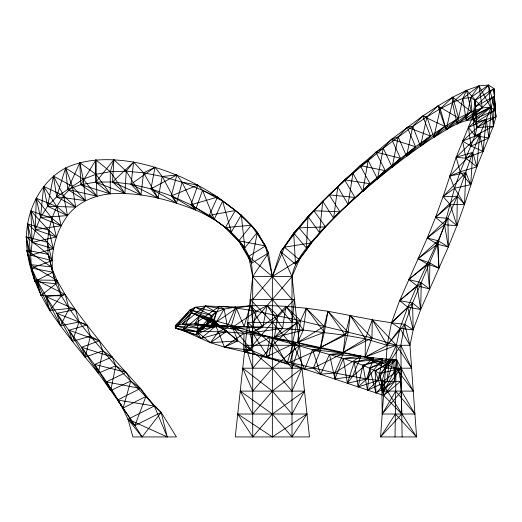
<?xml version="1.0" encoding="UTF-8"?>
<svg xmlns="http://www.w3.org/2000/svg" width="522" height="522" viewBox="0 0 522 522"><rect width="100%" height="100%" fill="white"/><g stroke="black" fill="none" stroke-linecap="round" stroke-linejoin="round"><path stroke-width="0.78" d="M395.03 436.934L396.335 345.277L399.956 328.371L407.754 307.138L417.045 285.762L438.043 240.733L457.279 196.22L472.743 152.391L491.359 106.553L494.412 96.094L493.89 88.531L488.514 85.066L478.955 85.882L466.629 90.254L452.731 97.183L437.971 105.933L422.729 116.047L391.578 139.263L360.219 165.624L344.624 179.862L322.759 201.257L307.987 216.539L293.729 233.047L280.64 251.676L272.36 276.536L272.36 436.934L306.982 414.018L237.738 414.018L252.707 436.934L272.36 414.018L304.483 391.108L240.231 391.108L252.707 414.018L272.36 391.108L301.99 368.193L242.73 368.193L252.707 391.108L272.36 368.193L299.491 345.277L245.223 345.277L252.707 368.193L272.36 345.277L296.998 322.361L247.722 322.361L252.707 345.277L272.36 322.361L294.506 299.445L250.214 299.445L252.707 322.361L292.007 276.536L299.341 259.695L311.66 242.795L325.48 226.894L340.005 211.808L370.052 183.718L385.275 170.661L415.584 146.708L430.441 136.007L444.881 126.402L458.642 118.187L471.32 111.799L482.263 107.878L490.556 107.18L495.254 110.227L495.9 116.908L493.355 126.35L476.808 166.896L464.534 204.363L456.9 225.661L448.326 246.939L420.693 309.52L413.183 329.871L409.946 345.277L416.582 436.934L380.558 436.934L387.187 345.277L391.48 322.798L399.637 300.639L427.224 238.032L435.55 217.354L443.1 196.572L456.137 157.311L472.984 115.988L475.535 106.749L475.04 100.381L488.514 85.066L495.254 110.227L476.403 122.083L477.023 127.564L474.981 135.779L460.208 171.816L454.597 188.201L444.509 224.747L437.508 244.237L412.569 303.021L404.707 324.299L400.805 345.277L402.11 436.934M365.146 357.081L365.459 338.843L372.284 319.738L391.48 322.798L404.707 324.299L413.183 329.871L412.569 303.021L399.637 300.639L417.045 285.762L429.534 288.96L429.841 262.938L418.102 258.677L438.043 240.733L448.326 246.939L447.941 218.268L435.55 217.354L457.279 196.22L464.534 204.363L450.356 204.709L435.55 217.354L444.509 224.747L456.9 225.661L457.279 196.22L443.1 196.572L450.356 204.709L456.9 225.661L447.941 218.268L427.224 238.032L437.508 244.237L448.326 246.939L444.509 224.747L427.224 238.032L438.043 240.733L438.924 268.164L427.185 263.91L418.102 258.677L437.508 244.237L438.924 268.164L429.841 262.938L408.726 279.492L417.045 285.762L420.693 309.52L407.754 307.138L399.637 300.639L421.215 282.689L429.534 288.96L427.185 263.91L408.726 279.492L421.215 282.689L420.693 309.52L412.569 303.021L391.48 322.798L399.956 328.371L409.946 345.277L387.187 345.277L365.459 338.843L345.225 335.241L303.302 330.061L262.703 327.098L211.11 325.552L194.739 323.921L182.387 324.058L175.307 325.702L175.294 328.129L196.109 334.83L201.035 338.51L210.477 342.713L224.434 347.13L334.772 372.956L366.659 379.018L387.115 381.36L400.681 381.288L401.131 368.193L396.622 359.482C371.142 358.986 346.066 353.733 321.232 348.428C287.335 340.82 253.307 332.22 218.366 331.777C204.037 331.183 189.062 333.016 175.294 328.129L190.262 309.69L195.385 307.249L205.472 305.983L235.781 307.021L250.266 305.794L267.114 305.527L285.912 306.31L306.31 308.234L327.914 311.262L372.284 319.738L396.335 345.277L411.604 368.193L385.53 368.193L365.146 357.081L251.845 332.814L230.476 328.658L211.11 325.552L219.488 306.27L236.649 308.078L256.25 311.243L300.515 320.723L371.971 337.975L396.335 345.277L385.53 368.193L381.765 382.358L382.215 414.018L414.925 414.018L401.457 391.108L400.681 381.288L396.622 359.482L375.161 370.842L362.894 365.204L343.352 358.49L272.497 338.347L231.781 325.487L199.228 316.202L191.411 312.763L190.262 309.69L175.307 325.702L196.696 331.587C211.358 324.632 228.342 326.831 244.094 326.374L250.266 305.794L256.25 311.243L251.845 332.814L282.611 328.338L285.912 306.31L300.515 320.723L297.507 342.549L324.325 332.331L327.914 311.262L348.2 332.292L343.241 352.317L371.971 337.975L372.284 319.738L387.187 345.277L365.146 357.081L396.009 368.193L413.261 391.108L383.872 391.108L379.664 373.608L375.161 370.842L393.777 359.371L394.567 381.569L383.716 395.415C337.225 380.225 291.185 363.286 243.637 351.639L244.042 333.264L231.781 325.487L218.366 331.777L210.477 342.713L196.938 331.594L199.228 316.202L226.698 331.359L237.849 340.846L251.591 350.314L268.536 357.824L272.497 338.347L251.995 331.94L244.042 333.264L224.434 347.13L218.366 331.777L213.159 320.234L196.938 331.594L201.035 338.51L226.698 331.359L213.159 320.234L237.849 340.846L224.434 347.13L251.591 350.314L251.995 331.94L268.536 357.824L266.187 356.774L270.148 337.297L243.637 351.639L251.591 350.314L231.781 325.487L237.849 340.846L210.477 342.713L226.698 331.359L217.576 324.364L212.226 319.464L190.262 309.69L211.645 315.575L215.834 312.097L224.127 309.154L235.781 307.021L236.649 308.078L230.476 328.658L262.703 327.098L267.114 305.527L277.711 315.556L274.409 337.577L303.302 330.061L306.31 308.234L324.182 326.42L320.593 347.489L345.225 335.241L350.184 315.21L371.971 337.975L365.146 357.081L396.335 345.277M292.007 299.445L272.36 276.536L268.491 252.922L265.541 245.934L257.313 232.27L241.301 214.999L217.511 197.094L202.51 190.308L182.1 182.217L162.231 176.475L143.596 172.815L126.239 171.196L110.318 171.673L95.95 174.302L83.266 179.177L72.427 186.4L63.619 195.724L56.826 206.536L51.946 218.235L48.853 230.293L47.482 242.247L48.115 254.286L55.887 283.779L61.355 295.817L69.126 308.482L79.011 322.009L90.404 336.194L115.773 365.772L161.181 412.406L142.088 436.934C128.49 415.016 113.339 394.13 98.312 373.178C81.484 352.781 64.526 332.403 49.773 310.42C31.646 281.456 19.399 244.629 30.909 210.921C36.938 193.075 48.696 176.925 65.596 168.058C86.789 158.022 110.984 158.349 133.652 162.107C163.667 167.862 192.135 180.155 217.511 197.094C231.983 207.436 246.358 218.079 257.313 232.27L251.565 263.336L252.707 276.536L235.246 436.934L309.474 436.934L292.007 276.536L280.64 251.676L307.987 216.539L329.173 194.863L352.963 173.278L383.252 148.215L412.778 126.317L426.892 116.869L440.248 108.772L452.45 102.429L462.883 98.456L470.7 97.601L488.514 85.066L490.556 107.18L472.743 119.714C458.166 120.699 446.088 130.383 433.802 137.338C414.246 150.095 395.624 164.215 377.53 178.961C357.205 195.75 337.571 213.426 319.536 232.681C308.58 245.927 294.891 258.821 292.007 276.536L292.007 436.934L272.36 414.018L240.231 391.108M294.506 299.445L292.007 322.361L252.707 276.536L248.616 256.348L238.756 240.831L225.373 227.546L209.152 215.423L190.902 204.794L171.281 195.848L150.943 188.853L131.002 184.175L112.55 181.95L95.794 182.119L80.838 184.638L67.756 189.506L56.657 196.781L47.58 206.288L40.514 217.446L35.385 229.66L32.11 242.404L30.687 255.206L31.477 268.112L34.876 281.508L55.887 283.779L56.924 280.275L51.195 266.866L26.772 250.227L34.876 281.508L52.82 272.171C50.282 252.348 55.874 231.781 67.534 215.619C77.693 202.314 93.862 195.456 110.194 193.845C139.459 191.763 168.475 199.443 195.535 209.994C219.481 220.545 243.467 237.21 251.565 263.336L268.491 252.922L257.313 232.27L244.825 247.833L225.373 227.546L235.344 210.51L222.574 201.1L202.51 190.308L197.877 185.108L182.1 182.217L176.834 174.994L162.231 176.475L155.021 167.21L143.596 172.815L140.953 194.882L112.55 181.95L113.894 159.719L126.239 171.196L140.953 194.882L131.002 184.175L133.652 162.107L143.596 172.815L158.146 198.119L162.231 176.475L176.547 203.078L182.1 182.217L195.535 209.994L202.51 190.308L214.209 219.429L222.574 201.1L231.331 232.029L241.301 214.999L244.825 247.833L238.756 240.831L251.239 225.269L235.344 210.51L209.152 215.423L217.511 197.094L190.902 204.794L195.535 209.994L171.281 195.848L176.834 174.994L150.943 188.853L158.146 198.119L131.002 184.175L155.021 167.21L150.943 188.853L176.547 203.078L171.281 195.848L197.877 185.108L190.902 204.794L214.209 219.429L209.152 215.423L231.331 232.029L225.373 227.546L251.239 225.269L265.541 245.934L272.36 276.536L252.707 299.445M296.998 322.361L292.007 345.277L272.36 322.361L250.214 299.445M299.491 345.277L292.007 368.193L272.36 345.277L247.722 322.361M248.616 256.348L251.565 263.336L238.756 240.831L265.541 245.934L248.616 256.348L272.36 276.536L284.503 247.2L293.729 233.047L298.989 227.853L322.759 201.257L344.624 179.862L352.963 173.278L360.219 165.624L368.147 160.385L375.892 152.085L383.252 148.215L391.578 139.263L398.175 136.823L407.219 127.218L412.778 126.317L422.729 116.047L426.892 116.869L437.971 105.933L458.642 118.187L446.166 129.776L440.248 108.772L437.971 105.933L444.881 126.402L433.802 137.338L426.892 116.869L420.491 146.277L444.881 126.402L422.729 116.047L430.441 136.007L420.491 146.277L412.778 126.317L406.534 156.313L430.441 136.007L407.219 127.218L415.584 146.708L406.534 156.313L398.175 136.823L392.159 167.249L415.584 146.708L391.578 139.263L400.485 158.303L392.159 167.249L383.252 148.215L377.53 178.961L400.485 158.303L375.892 152.085L385.275 170.661L377.53 178.961L368.147 160.385L362.797 191.372L352.963 173.278L348.096 204.448L337.799 186.883L333.591 218.203L322.759 201.257L319.536 232.681L307.987 216.539L306.401 247.996L293.729 233.047L295.478 264.171L280.64 251.676M301.99 368.193L292.007 391.108L272.36 368.193L245.223 345.277M396.009 368.193L383.872 391.108L401.131 368.193L413.261 391.108M304.483 391.108L292.007 414.018L272.36 391.108L242.73 368.193M292.007 436.934L306.982 414.018M385.53 368.193L400.805 345.277L411.604 368.193M252.707 436.934L252.707 276.536L268.491 252.922M401.457 391.108L382.215 414.018L395.683 391.108L414.925 414.018M299.341 259.695L295.478 264.171L311.66 242.795L298.989 227.853L325.48 226.894L313.931 210.751L340.005 211.808L329.173 194.863L354.921 197.433L344.624 179.862L370.052 183.718L362.797 191.372L385.275 170.661L360.219 165.624L370.052 183.718L348.096 204.448L354.921 197.433L333.591 218.203L340.005 211.808L319.536 232.681L325.48 226.894L306.401 247.996L311.66 242.795L284.503 247.2L299.341 259.695L272.36 276.536M401.783 414.018L380.558 436.934L395.356 414.018L416.582 436.934L381.765 382.358L401.131 368.193L379.664 373.608L383.716 395.415L401.783 414.018L400.681 381.288L383.716 395.415L375.161 370.842L375.951 393.046L394.567 381.569L396.622 359.482L379.664 373.608M391.48 322.798L407.754 307.138L413.183 329.871L399.956 328.371L387.187 345.277L404.707 324.299L409.946 345.277M199.228 316.202L182.693 330.354L201.035 338.51L217.576 324.364L191.411 312.763L175.294 328.129L196.696 331.587L212.226 319.464L211.645 315.575L195.385 307.249L175.307 325.702L202.836 328.906L215.834 312.097L205.472 305.983L182.387 324.058L202.836 328.906L211.645 315.575L196.696 331.587L196.109 334.83L182.693 330.354L191.411 312.763L212.226 319.464L196.109 334.83L217.576 324.364M252.707 276.536L292.007 276.536M167.255 436.934L128.014 419.218C102.051 363.482 53.048 321.865 30.185 264.589L51.195 266.866L55.887 283.779L41.049 295.609L30.185 264.589L56.924 280.275L65.165 294.571L75.429 309.585L86.959 325.056L112.145 356.989L140.418 388.446L154.31 406.025L161.181 412.406L176.443 436.934L132.901 436.934L128.014 419.218L154.31 406.025L167.255 436.934L161.181 412.406L134.885 425.6L128.014 419.218L142.088 436.934M237.738 414.018L272.36 436.934M381.765 382.358L383.716 395.415M95.917 159.941L95.794 182.119L110.194 193.845L110.318 171.673L113.894 159.719L95.794 182.119L124.902 193.421L126.239 171.196L133.652 162.107L112.55 181.95L124.902 193.421L110.318 171.673L95.917 159.941L80.838 184.638L96.988 196.226L95.95 174.302L95.917 159.941M36.214 198.236L35.385 229.66L56.415 236.975L51.946 218.235L36.214 198.236L56.826 206.536L67.534 215.619L40.514 217.446L36.214 198.236M494.412 96.094L493.355 126.35L474.981 135.779L468.449 127.479L491.359 106.553L493.355 126.35L477.023 127.564L472.984 115.988L494.412 96.094L495.9 116.908L477.023 127.564L475.535 106.749L493.89 88.531L495.9 116.908L476.403 122.083L472.743 119.714L470.7 97.601L478.955 85.882L490.556 107.18L466.192 120.451L462.883 98.456L466.629 90.254L482.263 107.878L466.192 120.451L470.7 97.601L475.04 100.381L476.403 122.083L475.535 106.749L494.412 96.094M465.807 172.541L464.534 204.363L454.597 188.201L449.683 176.09L472.743 152.391L476.808 166.896L460.208 171.816L449.683 176.09L465.807 172.541L470.713 184.651L454.597 188.201L443.1 196.572L465.807 172.541M452.731 97.183L452.45 102.429L446.166 129.776L471.32 111.799L466.629 90.254L452.45 102.429L457.148 123.975L482.263 107.878L478.955 85.882L462.883 98.456L457.148 123.975L471.32 111.799L452.731 97.183L440.248 108.772L433.802 137.338L458.642 118.187L452.731 97.183M472.743 152.391L470.713 184.651L460.208 171.816L456.137 157.311L479.783 134.278L483.065 151.373L465.918 158.199L456.137 157.311L472.743 152.391M491.359 106.553L488.814 137.906L471.053 146.114L462.629 141.103L486.204 119.27L488.814 137.906L474.981 135.779L472.984 115.988L491.359 106.553M479.783 134.278L476.808 166.896L465.918 158.199L462.629 141.103L479.783 134.278M369.693 368.088L367.527 390.228L387.115 381.36L393.777 359.371L369.693 368.088L375.951 393.046L387.115 381.36L389.288 359.214L362.894 365.204L358.112 386.959L377.98 380.551L389.288 359.214L369.693 368.088M486.204 119.27L483.065 151.373L471.053 146.114L468.449 127.479L486.204 119.27M43.665 186.4L40.514 217.446L61.133 225.745L56.826 206.536L43.665 186.4L63.619 195.724L75.631 207.097L47.58 206.288L43.665 186.4M345.225 335.241L343.241 352.317L365.459 338.843L350.184 315.21L348.2 332.292L320.593 347.489L324.325 332.331L306.31 308.234L300.515 320.723L274.409 337.577L282.611 328.338L267.114 305.527L256.25 311.243L230.476 328.658L244.094 326.374L235.781 307.021L227.409 326.302L211.11 325.552L236.649 308.078L250.266 305.794L262.703 327.098L251.845 332.814L277.711 315.556L285.912 306.31L303.302 330.061L297.507 342.549L324.182 326.42L327.914 311.262L345.225 335.241M475.04 100.381L472.743 119.714L495.254 110.227L493.89 88.531L475.04 100.381M215.834 312.097L213.394 327.098L182.387 324.058L195.385 307.249L215.834 312.097M53.453 176.084L47.58 206.288L67.534 215.619L63.619 195.724L53.453 176.084L72.427 186.4L85.425 200.624L56.657 196.781L53.453 176.084M102.769 350.81L98.312 373.178L115.773 365.772L126.265 372.369L130.722 381.034L140.418 388.446L145.912 396.446L154.31 406.025L117.633 400.041L134.885 425.6L145.912 396.446L123.127 408.041L117.633 400.041L140.418 388.446L106.273 381.863L110.729 390.528L130.722 381.034L123.127 408.041L106.273 381.863L126.265 372.369L94.684 364.395L98.312 373.178L81.667 347.234L99.297 340.859L102.769 350.81L112.145 356.989L115.773 365.772L110.729 390.528L94.684 364.395L112.145 356.989L81.667 347.234L85.138 357.185L102.769 350.81M382.763 358.797L377.98 380.551L367.527 390.228L362.894 365.204L382.763 358.797L366.659 379.018L358.112 386.959L354.294 362.059L373.602 357.883L366.659 379.018L347.358 383.194L343.352 358.49L360.917 356.134L352.487 376.564L347.358 383.194L354.294 362.059L382.763 358.797M90.404 336.194L85.138 357.185L68.982 330.23L86.959 325.056L90.404 336.194L99.297 340.859L68.982 330.23L72.427 341.368L90.404 336.194M293.018 344.259L286.937 363.958L266.187 356.774L295.994 342.732L289.912 362.438L286.937 363.958L272.497 338.347L295.994 342.732L293.018 344.259L304.678 369.269L313.396 368.088L343.606 353.1L334.772 372.956L334.922 378.92L352.487 376.564L373.602 357.883L343.352 358.49L334.922 378.92L329.493 354.36L343.606 353.1L312.515 349.609L304.678 369.269L289.912 362.438L321.232 348.428L313.396 368.088L320.658 374.209L334.772 372.956L360.917 356.134L329.493 354.36L320.658 374.209L312.515 349.609L321.232 348.428L293.018 344.259M65.596 168.058L56.657 196.781L75.631 207.097L72.427 186.4L65.596 168.058L83.266 179.177L96.988 196.226L67.756 189.506L65.596 168.058M79.011 322.009L72.427 341.368L56.898 313.33L75.429 309.585L79.011 322.009L86.959 325.056L56.898 313.33L60.48 325.748L79.011 322.009M79.801 162.714L67.756 189.506L85.425 200.624L83.266 179.177L79.801 162.714L95.95 174.302L110.194 193.845L80.838 184.638L79.801 162.714M69.126 308.482L60.48 325.748L45.819 296.509L65.165 294.571L69.126 308.482L75.429 309.585L45.819 296.509L49.773 310.42L69.126 308.482M205.472 305.983L194.739 323.921L213.394 327.098L224.127 309.154L219.488 306.27L194.739 323.921L227.409 326.302L224.127 309.154L205.472 305.983M61.355 295.817L49.773 310.42L36.618 280.066L56.924 280.275L61.355 295.817L65.165 294.571L36.618 280.066L41.049 295.609L61.355 295.817M52.069 260.648L31.477 268.112L26.772 250.227L48.115 254.286L52.069 260.648L30.687 255.206L26.1 236.805L47.482 242.247L53.374 248.805L30.687 255.206L27.581 223.892L48.853 230.293L56.415 236.975L32.11 242.404L27.581 223.892L47.482 242.247L52.069 260.648M61.133 225.745L35.385 229.66L30.909 210.921L51.946 218.235L61.133 225.745M52.82 272.171L31.477 268.112L26.1 236.805L48.115 254.286L52.82 272.171M53.374 248.805L32.11 242.404L30.909 210.921L48.853 230.293L53.374 248.805"/></g></svg>
